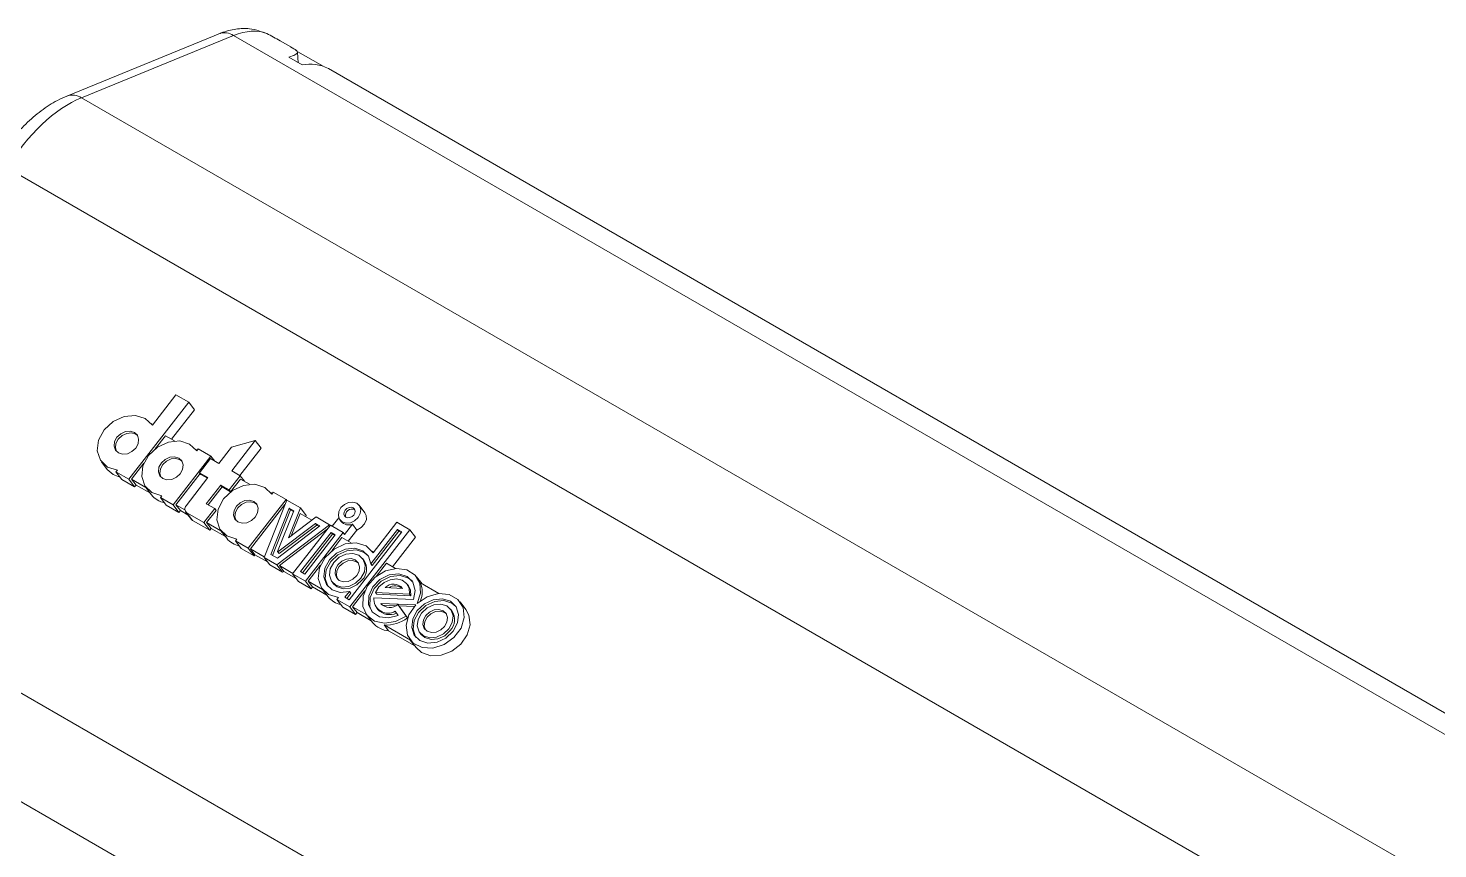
# Model space of a CAD drawing. Header units: millimetres. Extents: x 56 to 1167, y 133 to 726.
# Drawn here: x 865 to 981.8, y 657.7 to 725.7 of the extents above; entities that cross this region are included whole.
import ezdxf

# ---------------------------------------------------------------- set-up
doc = ezdxf.new("R2010")
doc.units = ezdxf.units.MM

msp = doc.modelspace()

# ---------------------------------------------------------------- linework, layer by layer
at = {"color": 7, "linetype": 'Continuous', "lineweight": 15}
for p, q in [((880.405, 725.084), (868.206, 720.09)), ((882.03, 725.111), (869.422, 719.95)), ((880.813, 725.251), (880.405, 725.084)), ((1131.876, 580.878), (882.03, 725.111)), ((884.772, 725.28), (884.142, 725.464)), ((886.77, 724.159), (885.889, 724.668)), ((887.709, 722.672), (886.612, 723.305)), ((887.168, 723.878), (889.438, 722.567)), ((887.386, 722.858), (887.317, 723.725)), ((1013.625, 650.927), (889.881, 722.363)), ((869.422, 719.95), (1119.001, 575.872)), ((1112.947, 569.999), (863.272, 714.133)), ((877.25, 695.326), (875.292, 692.806)), ((878.31, 694.714), (877.25, 695.326)), ((873.34, 688.318), (878.31, 694.714)), ((876.887, 691.636), (878.792, 694.087)), ((878.31, 694.714), (878.792, 694.087)), ((875.297, 692.813), (875.201, 692.938)), ((876.373, 691.933), (875.527, 690.845)), ((877.124, 691.5), (876.373, 691.933)), ((878.974, 690.69), (878.878, 690.815)), ((879.089, 690.839), (878.969, 690.684)), ((880.15, 690.227), (879.089, 690.839)), ((881.862, 690.979), (880.807, 689.623)), ((883.826, 691.53), (881.862, 690.979)), ((881.868, 689.01), (883.826, 691.53)), ((882.536, 688.624), (884.307, 690.903)), ((884.307, 690.903), (883.826, 691.53)), ((871.076, 689.771), (871.557, 689.144)), ((874.594, 689.644), (873.571, 688.329)), ((877.017, 686.195), (880.15, 690.227)), ((880.1, 690.031), (879.196, 688.868)), ((880.807, 689.623), (880.1, 690.031)), ((880.15, 690.227), (880.46, 689.823)), ((872.4, 689.085), (872.279, 688.93)), ((872.279, 688.93), (873.34, 688.318)), ((872.76, 688.304), (872.279, 688.93)), ((872.76, 688.304), (873.821, 687.691)), ((873.821, 687.691), (873.34, 688.318)), ((873.571, 688.329), (874.756, 687.645)), ((873.942, 687.846), (873.571, 688.329)), ((879.256, 688.79), (877.248, 686.206)), ((878.096, 686.134), (879.903, 688.46)), ((879.903, 688.46), (879.196, 688.868)), ((879.196, 688.868), (879.307, 688.723)), ((879.307, 688.723), (879.86, 688.404)), ((881.671, 687.439), (882.575, 688.602)), ((882.596, 688.341), (881.782, 687.295)), ((882.575, 688.602), (881.868, 689.01)), ((882.918, 688.155), (882.575, 688.602)), ((883.347, 687.907), (882.596, 688.341)), ((873.821, 687.691), (873.942, 687.846)), ((873.942, 687.846), (875.126, 687.163)), ((874.753, 687.648), (875.234, 687.021)), ((880.964, 687.847), (879.759, 686.297)), ((879.913, 686.208), (881.075, 687.703)), ((881.671, 687.439), (880.964, 687.847)), ((881.075, 687.703), (880.964, 687.847)), ((881.075, 687.703), (881.782, 687.295)), ((881.782, 687.295), (881.671, 687.439)), ((885.196, 687.098), (885.1, 687.223)), ((885.312, 687.247), (885.191, 687.092)), ((886.372, 686.634), (885.312, 687.247)), ((876.077, 686.963), (875.956, 686.808)), ((876.437, 686.181), (875.956, 686.808)), ((875.956, 686.808), (877.017, 686.195)), ((876.437, 686.181), (877.498, 685.569)), ((877.498, 685.569), (877.017, 686.195)), ((877.618, 685.724), (877.248, 686.206)), ((877.248, 686.206), (877.989, 685.778)), ((879.562, 684.726), (880.466, 685.889)), ((880.466, 685.889), (879.759, 686.297)), ((880.466, 685.889), (880.577, 685.744)), ((883.239, 682.603), (886.372, 686.634)), ((886.273, 686.218), (883.424, 682.554)), ((886.443, 686.594), (884.547, 681.848)), ((886.634, 685.922), (885.103, 682.089)), ((886.289, 686.209), (886.273, 686.218)), ((886.43, 686.56), (886.372, 686.634)), ((887.562, 685.948), (886.443, 686.594)), ((886.569, 683.46), (887.562, 685.948)), ((887.007, 685.707), (886.634, 685.922)), ((886.634, 685.922), (886.745, 685.777)), ((888.043, 685.321), (887.562, 685.948)), ((892.908, 685.544), (892.427, 686.171)), ((877.498, 685.569), (877.618, 685.724)), ((877.618, 685.724), (878.263, 685.352)), ((878.053, 685.625), (878.534, 684.999)), ((878.629, 684.916), (878.148, 685.542)), ((878.148, 685.542), (879.562, 684.726)), ((878.629, 684.916), (880.044, 684.099)), ((880.044, 684.099), (879.562, 684.726)), ((880.577, 685.744), (879.794, 684.736)), ((879.794, 684.736), (880.978, 684.052)), ((880.164, 684.254), (879.794, 684.736)), ((886.745, 685.777), (885.24, 682.01)), ((885.658, 682.33), (887.007, 685.707)), ((888.812, 684.664), (885.703, 682.304)), ((888.859, 685.199), (886.569, 683.46)), ((886.981, 685.641), (886.745, 685.777)), ((887.546, 685.483), (886.811, 683.644)), ((888.505, 684.93), (887.546, 685.483)), ((888.003, 685.22), (888.043, 685.321)), ((889.185, 684.449), (888.812, 684.664)), ((888.812, 684.664), (888.923, 684.52)), ((889.979, 684.553), (888.859, 685.199)), ((890.748, 685.123), (890.204, 684.423)), ((890.841, 684.953), (890.952, 684.809)), ((895.564, 684.753), (893.606, 682.234)), ((896.625, 684.141), (895.564, 684.753)), ((880.044, 684.099), (880.164, 684.254)), ((880.164, 684.254), (881.349, 683.57)), ((880.976, 684.056), (881.457, 683.429)), ((885.608, 681.236), (889.979, 684.553)), ((885.655, 681.77), (889.185, 684.449)), ((888.923, 684.52), (885.814, 682.16)), ((889.795, 684.184), (885.822, 681.169)), ((890.049, 684.512), (886.916, 680.481)), ((890.102, 683.92), (887.571, 680.664)), ((890.213, 683.775), (887.725, 680.575)), ((887.925, 680.46), (890.455, 683.716)), ((887.977, 679.868), (891.11, 683.899)), ((889.125, 684.403), (888.923, 684.52)), ((890.03, 684.486), (889.979, 684.553)), ((890.049, 684.512), (891.11, 683.899)), ((890.455, 683.716), (890.102, 683.92)), ((890.102, 683.92), (890.213, 683.775)), ((890.412, 683.66), (890.213, 683.775)), ((891.11, 683.899), (891.221, 683.755)), ((891.221, 683.755), (891.877, 684.599)), ((891.524, 683.187), (892.247, 684.117)), ((891.602, 678.337), (895.97, 683.958)), ((891.654, 677.746), (896.625, 684.141)), ((892.247, 684.117), (891.877, 684.599)), ((895.616, 684.162), (893.399, 681.309)), ((895.727, 684.017), (893.51, 681.164)), ((895.201, 681.064), (897.106, 683.514)), ((895.97, 683.958), (895.616, 684.162)), ((895.616, 684.162), (895.727, 684.017)), ((895.927, 683.902), (895.727, 684.017)), ((897.106, 683.514), (896.625, 684.141)), ((882.299, 683.371), (882.179, 683.216)), ((882.179, 683.216), (883.239, 682.603)), ((882.66, 682.589), (882.179, 683.216)), ((882.66, 682.589), (883.721, 681.977)), ((883.721, 681.977), (883.239, 682.603)), ((883.424, 682.554), (883.795, 682.072)), ((883.424, 682.554), (884.566, 681.895)), ((885.703, 682.304), (885.658, 682.33)), ((885.658, 682.33), (885.769, 682.185)), ((891.01, 683.483), (890.165, 682.395)), ((891.761, 683.05), (891.01, 683.483)), ((893.611, 682.24), (893.515, 682.365)), ((883.721, 681.977), (883.795, 682.072)), ((883.795, 682.072), (884.838, 681.469)), ((884.547, 681.848), (885.608, 681.236)), ((884.547, 681.848), (885.029, 681.221)), ((885.029, 681.221), (886.089, 680.609)), ((885.103, 682.089), (885.655, 681.77)), ((886.089, 680.609), (885.608, 681.236)), ((885.703, 682.304), (885.814, 682.16)), ((885.814, 682.16), (885.769, 682.185)), ((885.822, 681.169), (886.193, 680.687)), ((885.822, 681.169), (886.947, 680.52)), ((889.231, 681.194), (888.208, 679.879)), ((892.833, 681.611), (892.722, 681.756)), ((893.399, 681.309), (893.51, 681.164)), ((893.841, 680.273), (894.687, 681.361)), ((895.438, 680.927), (894.687, 681.361)), ((886.089, 680.609), (886.193, 680.687)), ((886.193, 680.687), (887.207, 680.102)), ((886.916, 680.481), (887.977, 679.868)), ((886.916, 680.481), (887.397, 679.854)), ((887.571, 680.664), (887.925, 680.46)), ((897.644, 679.654), (897.192, 680.242)), ((848.215, 679.941), (1053.595, 561.378)), ((887.397, 679.854), (888.458, 679.242)), ((888.458, 679.242), (887.977, 679.868)), ((888.208, 679.879), (889.393, 679.195)), ((888.208, 679.879), (888.579, 679.397)), ((888.458, 679.242), (888.579, 679.397)), ((888.579, 679.397), (889.763, 678.713)), ((889.39, 679.198), (889.872, 678.572)), ((890.184, 679.807), (890.295, 679.663)), ((891.628, 679.03), (891.248, 678.541)), ((891.739, 678.885), (891.402, 678.452)), ((891.628, 679.03), (891.739, 678.885)), ((891.885, 677.756), (892.908, 679.072)), ((893.887, 678.8), (893.776, 678.945)), ((893.776, 678.945), (896.607, 678.811)), ((896.036, 679.281), (894.594, 679.349)), ((896.51, 679.489), (896.399, 679.633)), ((899.045, 678.845), (897.518, 679.727)), ((890.714, 678.513), (890.593, 678.358)), ((891.074, 677.731), (890.593, 678.358)), ((890.593, 678.358), (891.654, 677.746)), ((891.074, 677.731), (892.135, 677.119)), ((891.248, 678.541), (891.602, 678.337)), ((892.135, 677.119), (891.654, 677.746)), ((892.256, 677.274), (891.885, 677.756)), ((893.07, 677.072), (891.885, 677.756)), ((893.653, 678.507), (896.935, 678.352)), ((893.861, 677.685), (893.972, 677.54)), ((896.718, 678.666), (893.887, 678.8)), ((897.124, 677.9), (894.224, 678.037)), ((894.224, 678.037), (894.294, 677.945)), ((895.462, 677.839), (894.348, 677.892)), ((895.634, 677.945), (896.321, 676.972)), ((895.634, 677.945), (895.745, 677.801)), ((897.002, 677.766), (895.725, 677.826)), ((895.745, 677.801), (896.432, 676.828)), ((896.607, 678.811), (896.718, 678.666)), ((901.279, 677.534), (900.798, 678.161)), ((892.135, 677.119), (892.256, 677.274)), ((892.256, 677.274), (893.44, 676.59)), ((893.067, 677.076), (893.548, 676.449)), ((895.422, 677.379), (895.661, 677.041)), ((896.432, 676.828), (896.321, 676.972)), ((900.116, 677.407), (900.005, 677.552)), ((894.502, 676.246), (894.872, 675.764)), ((896.676, 674.99), (894.502, 676.246)), ((897.046, 674.508), (894.872, 675.764)), ((897.467, 675.603), (897.578, 675.458)), ((896.674, 674.994), (897.155, 674.367)), ((846.183, 672.117), (1047.108, 556.125))]:
    msp.add_line(p, q, dxfattribs=at)
at = {"color": 7, "linetype": 'Continuous', "lineweight": 15, "flags": 128}
for points in [[(875.292, 692.806), (874.708, 693.368), (873.885, 693.622), (872.948, 693.53), (872.04, 693.107), (871.3, 692.415), (870.84, 691.562), (870.731, 690.678), (870.989, 689.896), (871.575, 689.337), (872.4, 689.085)], [(873.916, 690.905), (873.604, 690.613), (873.22, 690.434), (872.824, 690.395), (872.476, 690.501), (872.229, 690.738), (872.12, 691.069), (872.166, 691.443), (872.361, 691.803), (872.674, 692.095), (873.057, 692.275), (873.453, 692.314), (873.801, 692.207), (874.049, 691.97), (874.157, 691.64), (874.111, 691.266), (873.916, 690.905)], [(874.062, 691.948), (873.912, 692.062), (873.564, 692.169), (873.168, 692.13), (872.785, 691.951), (872.472, 691.659), (872.277, 691.298), (872.231, 690.924), (872.326, 690.616)], [(878.969, 690.684), (878.385, 691.245), (877.562, 691.5), (876.625, 691.408), (875.717, 690.984), (874.977, 690.293), (874.517, 689.44), (874.408, 688.555), (874.666, 687.773), (875.252, 687.214), (876.077, 686.963)], [(877.593, 688.782), (877.281, 688.49), (876.897, 688.311), (876.501, 688.272), (876.153, 688.379), (875.906, 688.616), (875.797, 688.946), (875.843, 689.32), (876.038, 689.681), (876.351, 689.973), (876.734, 690.152), (877.13, 690.191), (877.478, 690.084), (877.726, 689.848), (877.834, 689.517), (877.788, 689.143), (877.593, 688.782)], [(877.739, 689.825), (877.589, 689.94), (877.241, 690.047), (876.845, 690.007), (876.462, 689.828), (876.149, 689.536), (875.954, 689.175), (875.908, 688.801), (876.003, 688.493)], [(871.557, 689.144), (872.056, 688.71), (872.61, 688.5)], [(885.191, 687.092), (884.608, 687.653), (883.785, 687.907), (882.848, 687.816), (881.94, 687.392), (881.2, 686.701), (880.74, 685.848), (880.631, 684.963), (880.889, 684.181), (881.475, 683.622), (882.299, 683.371)], [(883.816, 685.19), (883.503, 684.898), (883.119, 684.719), (882.723, 684.68), (882.375, 684.787), (882.128, 685.023), (882.019, 685.354), (882.066, 685.728), (882.26, 686.088), (882.573, 686.38), (882.957, 686.56), (883.353, 686.599), (883.701, 686.492), (883.948, 686.255), (884.057, 685.925), (884.01, 685.551), (883.816, 685.19)], [(883.961, 686.233), (883.812, 686.347), (883.464, 686.454), (883.068, 686.415), (882.684, 686.236), (882.371, 685.944), (882.177, 685.583), (882.13, 685.209), (882.226, 684.901)], [(891.032, 684.787), (891.348, 684.69), (891.708, 684.725), (892.057, 684.888), (892.341, 685.154), (892.518, 685.482), (892.56, 685.822), (892.461, 686.122), (892.237, 686.337), (891.92, 686.435), (891.56, 686.399), (891.211, 686.236), (890.927, 685.97), (890.75, 685.643), (890.708, 685.303), (890.807, 685.002), (891.032, 684.787)], [(891.988, 685.358), (891.845, 685.225), (891.671, 685.144), (891.491, 685.126), (891.333, 685.175), (891.22, 685.282), (891.171, 685.432), (891.192, 685.602), (891.28, 685.766), (891.423, 685.899), (891.597, 685.981), (891.777, 685.998), (891.935, 685.95), (892.048, 685.842), (892.097, 685.692), (892.076, 685.522), (891.988, 685.358)], [(892.247, 684.117), (892.608, 684.313), (892.885, 684.616), (893.03, 684.974), (893.018, 685.325), (892.908, 685.544)], [(893.606, 682.234), (893.022, 682.795), (892.199, 683.05), (891.262, 682.958), (890.354, 682.534), (889.614, 681.843), (889.154, 680.99), (889.045, 680.105), (889.303, 679.323), (889.889, 678.764), (890.714, 678.513)], [(893.399, 681.309), (893.197, 681.946), (892.728, 682.404), (892.063, 682.613), (891.304, 682.541), (890.568, 682.199), (889.968, 681.639), (889.596, 680.948), (889.509, 680.231), (889.72, 679.598), (890.198, 679.148), (890.868, 678.948), (891.628, 679.03)], [(893.171, 681.986), (892.839, 682.259), (892.174, 682.468), (891.415, 682.396), (890.679, 682.054), (890.079, 681.494), (889.707, 680.803), (889.62, 680.086), (889.831, 679.454), (889.845, 679.432)], [(892.584, 680.129), (892.867, 680.653), (892.934, 681.197), (892.776, 681.678), (892.417, 682.022), (891.91, 682.178), (891.334, 682.121), (890.776, 681.86), (890.321, 681.435), (890.038, 680.91), (889.971, 680.366), (890.129, 679.886), (890.489, 679.541), (890.995, 679.386), (891.571, 679.443), (892.129, 679.704), (892.584, 680.129)], [(892.23, 680.333), (891.918, 680.041), (891.534, 679.861), (891.138, 679.822), (890.79, 679.929), (890.543, 680.166), (890.434, 680.496), (890.48, 680.87), (890.675, 681.231), (890.988, 681.523), (891.371, 681.702), (891.767, 681.741), (892.115, 681.634), (892.363, 681.398), (892.471, 681.067), (892.425, 680.693), (892.23, 680.333)], [(892.376, 681.376), (892.226, 681.49), (891.878, 681.597), (891.482, 681.558), (891.099, 681.378), (890.786, 681.086), (890.591, 680.726), (890.545, 680.352), (890.64, 680.043)], [(892.695, 679.984), (892.24, 679.559), (891.682, 679.298), (891.106, 679.241), (890.6, 679.397), (890.295, 679.663)], [(896.321, 676.972), (895.451, 676.523), (894.534, 676.382), (893.704, 676.57), (893.079, 677.061), (892.751, 677.782), (892.766, 678.63), (893.124, 679.482), (893.771, 680.215), (894.614, 680.724), (895.532, 680.934), (896.392, 680.815), (897.069, 680.384), (897.466, 679.704), (897.526, 678.873), (897.238, 678.011)], [(896.935, 678.352), (897.08, 679.107), (896.896, 679.786), (896.414, 680.276), (895.716, 680.492), (894.918, 680.4), (894.157, 680.014), (893.559, 679.399), (893.226, 678.66), (893.215, 677.92), (893.526, 677.305), (894.107, 676.919), (894.861, 676.826), (895.661, 677.041)], [(893.522, 677.31), (893.326, 677.776), (893.337, 678.515), (893.67, 679.255), (894.268, 679.869), (895.029, 680.255), (895.827, 680.348), (896.525, 680.131), (896.848, 679.864)], [(896.607, 678.811), (896.573, 679.284), (896.361, 679.68), (895.997, 679.949), (895.525, 680.059), (895.005, 679.996), (894.5, 679.768), (894.073, 679.402), (893.776, 678.945)], [(897.238, 678.011), (898.069, 678.575), (898.999, 678.841), (899.889, 678.768), (900.608, 678.369), (901.047, 677.702), (901.141, 676.867), (900.876, 675.988), (900.291, 675.198), (899.474, 674.614), (898.547, 674.322), (897.648, 674.368), (896.912, 674.743), (896.448, 675.392), (896.325, 676.218), (896.563, 677.098), (897.124, 677.9)], [(896.51, 679.489), (896.684, 679.139), (896.718, 678.666)], [(900.221, 675.72), (899.624, 675.162), (898.891, 674.82), (898.135, 674.745), (897.471, 674.949), (896.999, 675.401), (896.791, 676.032), (896.88, 676.746), (897.251, 677.434), (897.848, 677.992), (898.581, 678.334), (899.337, 678.409), (900.001, 678.205), (900.473, 677.753), (900.681, 677.122), (900.592, 676.408), (900.221, 675.72)], [(900.455, 677.782), (900.112, 678.061), (899.448, 678.265), (898.692, 678.19), (897.959, 677.848), (897.362, 677.29), (896.991, 676.602), (896.902, 675.888), (897.11, 675.257), (897.128, 675.228)], [(899.867, 675.924), (900.15, 676.448), (900.218, 676.992), (900.059, 677.473), (899.7, 677.818), (899.194, 677.973), (898.618, 677.916), (898.06, 677.655), (897.604, 677.23), (897.322, 676.706), (897.254, 676.162), (897.412, 675.681), (897.772, 675.337), (898.278, 675.181), (898.854, 675.238), (899.412, 675.499), (899.867, 675.924)], [(901.279, 677.534), (901.537, 677.049), (901.623, 676.255), (901.386, 675.42), (900.856, 674.656), (900.105, 674.067), (899.234, 673.732), (898.361, 673.695), (897.604, 673.963), (897.155, 674.367)], [(899.514, 676.128), (899.201, 675.836), (898.817, 675.657), (898.421, 675.618), (898.073, 675.724), (897.826, 675.961), (897.717, 676.292), (897.764, 676.666), (897.958, 677.026), (898.271, 677.318), (898.654, 677.498), (899.05, 677.537), (899.399, 677.43), (899.646, 677.193), (899.754, 676.863), (899.708, 676.489), (899.514, 676.128)], [(899.659, 677.171), (899.51, 677.285), (899.162, 677.392), (898.766, 677.353), (898.382, 677.174), (898.069, 676.882), (897.875, 676.521), (897.828, 676.147), (897.924, 675.839)], [(899.978, 675.779), (899.523, 675.354), (898.965, 675.094), (898.389, 675.037), (897.883, 675.192), (897.578, 675.458)]]:
    msp.add_lwpolyline(points, dxfattribs=at)
at = {"color": 8, "linetype": 'Continuous', "lineweight": 15}
for centre, radius, start, end in [((881.279, 723.951), 1.381, 57.08507, 109.74487), ((868.672, 718.793), 1.379, 57.04416, 109.81111)]:
    msp.add_arc(centre, radius, start, end, dxfattribs=at)
at = {"color": 7, "linetype": 'Continuous', "lineweight": 15}
for centre, radius, start, end in [((888.376, 719.567), 3.175, 61.70155, 102.12174), ((876.638, 688.132), 1.79, 218.36035, 258.68043), ((878.371, 685.86), 0.388, 135.12986, 234.9722), ((891.818, 685.322), 0.53, 60.97499, 194.05619), ((878.79, 685.196), 0.323, 217.62771, 240.2051), ((891.559, 685.343), 0.809, 221.31365, 293.11264), ((882.861, 684.54), 1.79, 218.36035, 258.68043), ((891.75, 680.883), 1.304, 316.40446, 33.92136), ((895.283, 678.639), 0.989, 40.46206, 134.12435), ((895.426, 678.488), 0.993, 53.11446, 121.47207), ((895.561, 678.985), 2.092, 339.27422, 20.75837), ((891.275, 679.683), 1.79, 218.36034, 258.68042), ((894.832, 678.405), 1.184, 175.06777, 299.8802), ((894.973, 678.669), 0.98, 220.16195, 312.42616), ((894.952, 678.406), 1.308, 221.44985, 296.37596), ((894.682, 679.142), 2.902, 266.44716, 307.10492), ((899.034, 676.679), 1.304, 316.40468, 33.92114), ((894.98, 677.592), 1.831, 218.61032, 266.63004)]:
    msp.add_arc(centre, radius, start, end, dxfattribs=at)
for centre, major_axis, ratio, start_param, end_param in [((881.002, 718.252), (4.158, 6.836), 0.5584071, 0.0965635, 0.644886), ((868.118, 711.387), (5.215, 8.535), 0.5566636, 0.6459659, 1.5891615)]:
    msp.add_ellipse(centre, major_axis=major_axis, ratio=ratio, start_param=start_param, end_param=end_param, dxfattribs=at)
for points, knots in [([(884.151, 725.493), (883.881, 725.565), (883.251, 725.733), (882.171, 725.67), (881.334, 725.459), (880.874, 725.276), (880.813, 725.251)], [0, 0, 0, 0, 0.2451972, 0.573603, 0.9432324, 1, 1, 1, 1]), ([(885.886, 724.669), (885.709, 724.771), (885.527, 724.874), (885.156, 725.079), (884.964, 725.182), (884.772, 725.28)], [0, 0, 0, 0, 0.5, 0.5, 1, 1, 1, 1]), ([(886.612, 723.305), (886.834, 723.38), (886.999, 723.447), (887.174, 723.541), (887.22, 723.572), (887.286, 723.631), (887.306, 723.659), (887.33, 723.747), (887.295, 723.807), (887.11, 723.957), (886.959, 724.049), (886.735, 724.179)], [0, 0, 0, 0, 0.25, 0.25, 0.375, 0.375, 0.5, 0.5, 0.75, 0.75, 1, 1, 1, 1]), ([(868.206, 720.09), (867.942, 719.973), (867.215, 719.648), (866.062, 718.9), (864.785, 717.808), (863.633, 716.537), (862.856, 715.47), (862.475, 714.854), (862.389, 714.715)], [0, 0, 0, 0, 0.1182307, 0.3268479, 0.5365868, 0.7454098, 0.9422871, 1, 1, 1, 1])]:
    msp.add_open_spline(points, degree=3, knots=knots, dxfattribs=at)

doc.saveas('drawing.dxf')
